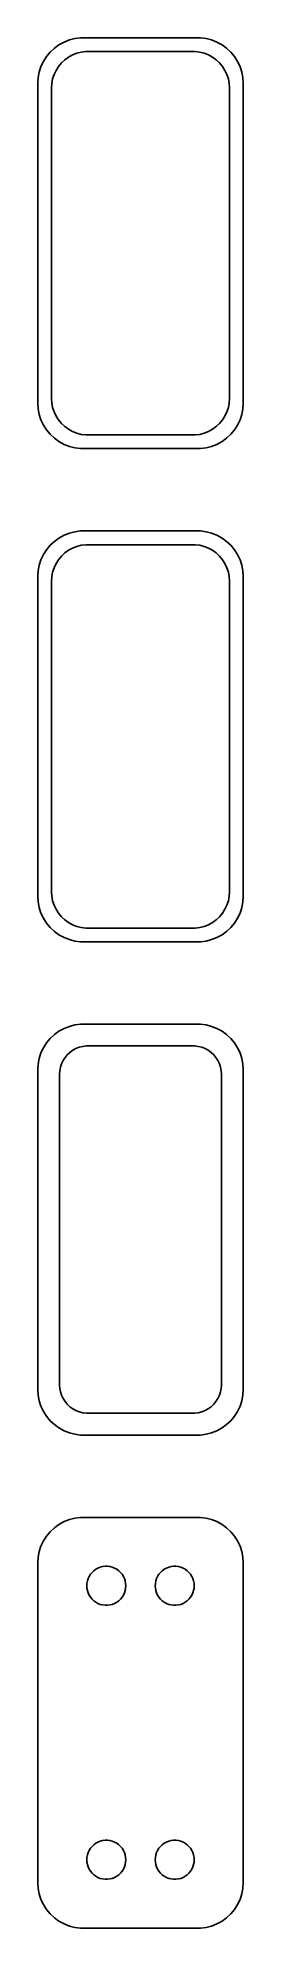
# Model space of a CAD drawing. Header units: metres. Extents: x -11 to 11, y 194 to 400.
import ezdxf

# ---------------------------------------------------------------- set-up
doc = ezdxf.new("R2010")
doc.units = ezdxf.units.M

msp = doc.modelspace()

# ---------------------------------------------------------------- linework, layer by layer
for p, q in [((-8.92912, 399.722), (-9.43712, 399.353)), ((-8.37889, 400.024), (-8.92912, 399.722)), ((-7.79507, 400.255), (-8.37889, 400.024)), ((-7.1869, 400.411), (-7.79507, 400.255)), ((-6.56395, 400.49), (-7.1869, 400.411)), ((6.56395, 400.49), (-6.56395, 400.49)), ((7.1869, 400.411), (6.56395, 400.49)), ((7.79507, 400.255), (7.1869, 400.411)), ((8.37889, 400.024), (7.79507, 400.255)), ((8.92912, 399.722), (8.37889, 400.024)), ((9.43712, 399.353), (8.92912, 399.722)), ((-10.6315, 397.909), (-10.8989, 397.341)), ((-10.2951, 398.439), (-10.6315, 397.909)), ((-9.89484, 398.923), (-10.2951, 398.439)), ((-9.43712, 399.353), (-9.89484, 398.923)), ((-8.98605, 397.351), (-8.66586, 397.738)), ((-8.66586, 397.738), (-8.29968, 398.082)), ((-8.29968, 398.082), (-7.8933, 398.377)), ((-7.8933, 398.377), (-7.45311, 398.619)), ((-7.45311, 398.619), (-6.98605, 398.804)), ((-6.98605, 398.804), (-6.49951, 398.929)), ((-6.49951, 398.929), (-6.00116, 398.992)), ((-6.00116, 398.992), (6.00116, 398.992)), ((6.00116, 398.992), (6.49951, 398.929)), ((6.49951, 398.929), (6.98605, 398.804)), ((6.98605, 398.804), (7.45311, 398.619)), ((7.45311, 398.619), (7.8933, 398.377)), ((7.8933, 398.377), (8.29968, 398.082)), ((8.29968, 398.082), (8.66586, 397.738)), ((8.66586, 397.738), (8.98605, 397.351)), ((9.89484, 398.923), (9.43712, 399.353)), ((10.2951, 398.439), (9.89484, 398.923)), ((10.6315, 397.909), (10.2951, 398.439)), ((10.8989, 397.341), (10.6315, 397.909)), ((-11.2106, 396.127), (-11.25, 395.5)), ((-11.25, 395.5), (-11.25, 360.5)), ((-11.0929, 396.743), (-11.2106, 396.127)), ((-10.8989, 397.341), (-11.0929, 396.743)), ((-9.75, 395), (-9.71844, 395.501)), ((-9.71844, 395.501), (-9.62433, 395.995)), ((-9.62433, 395.995), (-9.4691, 396.472)), ((-9.4691, 396.472), (-9.25522, 396.927)), ((-9.25522, 396.927), (-8.98605, 397.351)), ((8.98605, 397.351), (9.25522, 396.927)), ((9.25522, 396.927), (9.4691, 396.472)), ((9.4691, 396.472), (9.62433, 395.995)), ((9.62433, 395.995), (9.71844, 395.501)), ((9.71844, 395.501), (9.75, 395)), ((11.0929, 396.743), (10.8989, 397.341)), ((11.2106, 396.127), (11.0929, 396.743)), ((11.25, 395.5), (11.2106, 396.127)), ((11.25, 360.5), (11.25, 395.5)), ((-9.75, 361), (-9.75, 395)), ((9.75, 395), (9.75, 361)), ((-11.25, 360.5), (-11.2106, 359.873)), ((-9.71844, 360.499), (-9.75, 361)), ((-9.62433, 360.005), (-9.71844, 360.499)), ((9.71844, 360.499), (9.62433, 360.005)), ((9.75, 361), (9.71844, 360.499)), ((11.2106, 359.873), (11.25, 360.5)), ((-11.2106, 359.873), (-11.0929, 359.257)), ((-11.0929, 359.257), (-10.8989, 358.659)), ((-10.8989, 358.659), (-10.6315, 358.091)), ((-10.6315, 358.091), (-10.2951, 357.561)), ((-9.4691, 359.528), (-9.62433, 360.005)), ((-9.25522, 359.073), (-9.4691, 359.528)), ((-8.98605, 358.649), (-9.25522, 359.073)), ((-8.66586, 358.262), (-8.98605, 358.649)), ((-8.29968, 357.918), (-8.66586, 358.262)), ((8.66586, 358.262), (8.29968, 357.918)), ((8.98605, 358.649), (8.66586, 358.262)), ((9.25522, 359.073), (8.98605, 358.649)), ((9.4691, 359.528), (9.25522, 359.073)), ((9.62433, 360.005), (9.4691, 359.528)), ((10.2951, 357.561), (10.6315, 358.091)), ((10.6315, 358.091), (10.8989, 358.659)), ((10.8989, 358.659), (11.0929, 359.257)), ((11.0929, 359.257), (11.2106, 359.873)), ((-10.2951, 357.561), (-9.89484, 357.077)), ((-9.89484, 357.077), (-9.43712, 356.647)), ((-9.43712, 356.647), (-8.92912, 356.278)), ((-8.92912, 356.278), (-8.37889, 355.976)), ((-7.8933, 357.623), (-8.29968, 357.918)), ((-7.45311, 357.381), (-7.8933, 357.623)), ((-6.98605, 357.196), (-7.45311, 357.381)), ((-6.49951, 357.071), (-6.98605, 357.196)), ((-6.00116, 357.008), (-6.49951, 357.071)), ((6.00116, 357.008), (-6.00116, 357.008)), ((6.49951, 357.071), (6.00116, 357.008)), ((6.98605, 357.196), (6.49951, 357.071)), ((7.45311, 357.381), (6.98605, 357.196)), ((7.8933, 357.623), (7.45311, 357.381)), ((8.29968, 357.918), (7.8933, 357.623)), ((8.37889, 355.976), (8.92912, 356.278)), ((8.92912, 356.278), (9.43712, 356.647)), ((9.43712, 356.647), (9.89484, 357.077)), ((9.89484, 357.077), (10.2951, 357.561)), ((-8.37889, 355.976), (-7.79507, 355.745)), ((-7.79507, 355.745), (-7.1869, 355.589)), ((-7.1869, 355.589), (-6.56395, 355.51)), ((-6.56395, 355.51), (6.56395, 355.51)), ((6.56395, 355.51), (7.1869, 355.589)), ((7.1869, 355.589), (7.79507, 355.745)), ((7.79507, 355.745), (8.37889, 355.976)), ((-8.92912, 345.722), (-9.43712, 345.353)), ((-8.37889, 346.024), (-8.92912, 345.722)), ((-7.79507, 346.255), (-8.37889, 346.024)), ((-7.1869, 346.411), (-7.79507, 346.255)), ((-6.56395, 346.49), (-7.1869, 346.411)), ((6.56395, 346.49), (-6.56395, 346.49)), ((7.1869, 346.411), (6.56395, 346.49)), ((7.79507, 346.255), (7.1869, 346.411)), ((8.37889, 346.024), (7.79507, 346.255)), ((8.92912, 345.722), (8.37889, 346.024)), ((9.43712, 345.353), (8.92912, 345.722)), ((-10.6315, 343.909), (-10.8989, 343.341)), ((-10.2951, 344.439), (-10.6315, 343.909)), ((-9.89484, 344.923), (-10.2951, 344.439)), ((-9.43712, 345.353), (-9.89484, 344.923)), ((-8.98605, 343.351), (-8.66586, 343.738)), ((-8.66586, 343.738), (-8.29968, 344.082)), ((-8.29968, 344.082), (-7.8933, 344.377)), ((-7.8933, 344.377), (-7.45311, 344.619)), ((-7.45311, 344.619), (-6.98605, 344.804)), ((-6.98605, 344.804), (-6.49951, 344.929)), ((-6.49951, 344.929), (-6.00116, 344.992)), ((-6.00116, 344.992), (6.00116, 344.992)), ((6.00116, 344.992), (6.49951, 344.929)), ((6.49951, 344.929), (6.98605, 344.804)), ((6.98605, 344.804), (7.45311, 344.619)), ((7.45311, 344.619), (7.8933, 344.377)), ((7.8933, 344.377), (8.29968, 344.082)), ((8.29968, 344.082), (8.66586, 343.738)), ((8.66586, 343.738), (8.98605, 343.351)), ((9.89484, 344.923), (9.43712, 345.353)), ((10.2951, 344.439), (9.89484, 344.923)), ((10.6315, 343.909), (10.2951, 344.439)), ((10.8989, 343.341), (10.6315, 343.909)), ((-11.2106, 342.127), (-11.25, 341.5)), ((-11.0929, 342.743), (-11.2106, 342.127)), ((-10.8989, 343.341), (-11.0929, 342.743)), ((-9.71844, 341.501), (-9.62433, 341.995)), ((-9.62433, 341.995), (-9.4691, 342.472)), ((-9.4691, 342.472), (-9.25522, 342.927)), ((-9.25522, 342.927), (-8.98605, 343.351)), ((8.98605, 343.351), (9.25522, 342.927)), ((9.25522, 342.927), (9.4691, 342.472)), ((9.4691, 342.472), (9.62433, 341.995)), ((9.62433, 341.995), (9.71844, 341.501)), ((11.0929, 342.743), (10.8989, 343.341)), ((11.2106, 342.127), (11.0929, 342.743)), ((11.25, 341.5), (11.2106, 342.127)), ((-11.25, 341.5), (-11.25, 306.5)), ((-9.75, 341), (-9.71844, 341.501)), ((-9.75, 307), (-9.75, 341)), ((9.71844, 341.501), (9.75, 341)), ((9.75, 341), (9.75, 307)), ((11.25, 306.5), (11.25, 341.5)), ((-11.25, 306.5), (-11.2106, 305.873)), ((-9.71844, 306.499), (-9.75, 307)), ((-9.62433, 306.005), (-9.71844, 306.499)), ((9.71844, 306.499), (9.62433, 306.005)), ((9.75, 307), (9.71844, 306.499)), ((11.2106, 305.873), (11.25, 306.5)), ((-11.2106, 305.873), (-11.0929, 305.257)), ((-11.0929, 305.257), (-10.8989, 304.659)), ((-10.8989, 304.659), (-10.6315, 304.091)), ((-9.4691, 305.528), (-9.62433, 306.005)), ((-9.25522, 305.073), (-9.4691, 305.528)), ((-8.98605, 304.649), (-9.25522, 305.073)), ((-8.66586, 304.262), (-8.98605, 304.649)), ((-8.29968, 303.918), (-8.66586, 304.262)), ((8.66586, 304.262), (8.29968, 303.918)), ((8.98605, 304.649), (8.66586, 304.262)), ((9.25522, 305.073), (8.98605, 304.649)), ((9.4691, 305.528), (9.25522, 305.073)), ((9.62433, 306.005), (9.4691, 305.528)), ((10.6315, 304.091), (10.8989, 304.659)), ((10.8989, 304.659), (11.0929, 305.257)), ((11.0929, 305.257), (11.2106, 305.873)), ((-10.6315, 304.091), (-10.2951, 303.561)), ((-10.2951, 303.561), (-9.89484, 303.077)), ((-9.89484, 303.077), (-9.43712, 302.647)), ((-9.43712, 302.647), (-8.92912, 302.278)), ((-8.92912, 302.278), (-8.37889, 301.976)), ((-7.8933, 303.623), (-8.29968, 303.918)), ((-7.45311, 303.381), (-7.8933, 303.623)), ((-6.98605, 303.196), (-7.45311, 303.381)), ((-6.49951, 303.071), (-6.98605, 303.196)), ((-6.00116, 303.008), (-6.49951, 303.071)), ((6.00116, 303.008), (-6.00116, 303.008)), ((6.49951, 303.071), (6.00116, 303.008)), ((6.98605, 303.196), (6.49951, 303.071)), ((7.45311, 303.381), (6.98605, 303.196)), ((7.8933, 303.623), (7.45311, 303.381)), ((8.29968, 303.918), (7.8933, 303.623)), ((8.37889, 301.976), (8.92912, 302.278)), ((8.92912, 302.278), (9.43712, 302.647)), ((9.43712, 302.647), (9.89484, 303.077)), ((9.89484, 303.077), (10.2951, 303.561)), ((10.2951, 303.561), (10.6315, 304.091)), ((-8.37889, 301.976), (-7.79507, 301.745)), ((-7.79507, 301.745), (-7.1869, 301.589)), ((-7.1869, 301.589), (-6.56395, 301.51)), ((-6.56395, 301.51), (6.56395, 301.51)), ((6.56395, 301.51), (7.1869, 301.589)), ((7.1869, 301.589), (7.79507, 301.745)), ((7.79507, 301.745), (8.37889, 301.976)), ((-8.37889, 292.024), (-8.92912, 291.722)), ((-7.79507, 292.255), (-8.37889, 292.024)), ((-7.1869, 292.411), (-7.79507, 292.255)), ((-6.56395, 292.49), (-7.1869, 292.411)), ((6.56395, 292.49), (-6.56395, 292.49)), ((7.1869, 292.411), (6.56395, 292.49)), ((7.79507, 292.255), (7.1869, 292.411)), ((8.37889, 292.024), (7.79507, 292.255)), ((8.92912, 291.722), (8.37889, 292.024)), ((-10.6315, 289.909), (-10.8989, 289.341)), ((-10.2951, 290.439), (-10.6315, 289.909)), ((-9.89484, 290.923), (-10.2951, 290.439)), ((-9.43712, 291.353), (-9.89484, 290.923)), ((-8.92912, 291.722), (-9.43712, 291.353)), ((-7.41798, 289.628), (-7.07541, 289.817)), ((-7.07541, 289.817), (-6.71194, 289.961)), ((-6.71194, 289.961), (-6.3333, 290.058)), ((-6.3333, 290.058), (-5.94545, 290.107)), ((-5.94545, 290.107), (5.94545, 290.107)), ((5.94545, 290.107), (6.3333, 290.058)), ((6.3333, 290.058), (6.71194, 289.961)), ((6.71194, 289.961), (7.07541, 289.817)), ((7.07541, 289.817), (7.41798, 289.628)), ((9.43712, 291.353), (8.92912, 291.722)), ((9.89484, 290.923), (9.43712, 291.353)), ((10.2951, 290.439), (9.89484, 290.923)), ((10.6315, 289.909), (10.2951, 290.439)), ((10.8989, 289.341), (10.6315, 289.909)), ((-11.2106, 288.127), (-11.25, 287.5)), ((-11.0929, 288.743), (-11.2106, 288.127)), ((-10.8989, 289.341), (-11.0929, 288.743)), ((-8.83836, 287.39), (-8.76512, 287.774)), ((-8.76512, 287.774), (-8.64432, 288.146)), ((-8.64432, 288.146), (-8.47786, 288.5)), ((-8.47786, 288.5), (-8.2684, 288.83)), ((-8.2684, 288.83), (-8.01921, 289.131)), ((-8.01921, 289.131), (-7.73424, 289.399)), ((-7.73424, 289.399), (-7.41798, 289.628)), ((7.41798, 289.628), (7.73424, 289.399)), ((7.73424, 289.399), (8.01921, 289.131)), ((8.01921, 289.131), (8.2684, 288.83)), ((8.2684, 288.83), (8.47786, 288.5)), ((8.47786, 288.5), (8.64432, 288.146)), ((8.64432, 288.146), (8.76512, 287.774)), ((8.76512, 287.774), (8.83836, 287.39)), ((11.0929, 288.743), (10.8989, 289.341)), ((11.2106, 288.127), (11.0929, 288.743)), ((11.25, 287.5), (11.2106, 288.127)), ((-11.25, 287.5), (-11.25, 252.5)), ((-8.86292, 287), (-8.83836, 287.39)), ((-8.86292, 253), (-8.86292, 287)), ((8.83836, 287.39), (8.86292, 287)), ((8.86292, 287), (8.86292, 253)), ((11.25, 252.5), (11.25, 287.5)), ((-8.83836, 252.61), (-8.86292, 253)), ((-8.76512, 252.226), (-8.83836, 252.61)), ((8.83836, 252.61), (8.76512, 252.226)), ((8.86292, 253), (8.83836, 252.61)), ((-11.25, 252.5), (-11.2106, 251.873)), ((-11.2106, 251.873), (-11.0929, 251.257)), ((-11.0929, 251.257), (-10.8989, 250.659)), ((-10.8989, 250.659), (-10.6315, 250.091)), ((-8.64432, 251.854), (-8.76512, 252.226)), ((-8.47786, 251.5), (-8.64432, 251.854)), ((-8.2684, 251.17), (-8.47786, 251.5)), ((-8.01921, 250.869), (-8.2684, 251.17)), ((-7.73424, 250.601), (-8.01921, 250.869)), ((-7.41798, 250.372), (-7.73424, 250.601)), ((7.73424, 250.601), (7.41798, 250.372)), ((8.01921, 250.869), (7.73424, 250.601)), ((8.2684, 251.17), (8.01921, 250.869)), ((8.47786, 251.5), (8.2684, 251.17)), ((8.64432, 251.854), (8.47786, 251.5)), ((8.76512, 252.226), (8.64432, 251.854)), ((10.6315, 250.091), (10.8989, 250.659)), ((10.8989, 250.659), (11.0929, 251.257)), ((11.0929, 251.257), (11.2106, 251.873)), ((11.2106, 251.873), (11.25, 252.5)), ((-10.6315, 250.091), (-10.2951, 249.561)), ((-10.2951, 249.561), (-9.89484, 249.077)), ((-9.89484, 249.077), (-9.43712, 248.647)), ((-9.43712, 248.647), (-8.92912, 248.278)), ((-7.07541, 250.183), (-7.41798, 250.372)), ((-6.71194, 250.039), (-7.07541, 250.183)), ((-6.3333, 249.942), (-6.71194, 250.039)), ((-5.94545, 249.893), (-6.3333, 249.942)), ((5.94545, 249.893), (-5.94545, 249.893)), ((6.3333, 249.942), (5.94545, 249.893)), ((6.71194, 250.039), (6.3333, 249.942)), ((7.07541, 250.183), (6.71194, 250.039)), ((7.41798, 250.372), (7.07541, 250.183)), ((8.92912, 248.278), (9.43712, 248.647)), ((9.43712, 248.647), (9.89484, 249.077)), ((9.89484, 249.077), (10.2951, 249.561)), ((10.2951, 249.561), (10.6315, 250.091)), ((-8.92912, 248.278), (-8.37889, 247.976)), ((-8.37889, 247.976), (-7.79507, 247.745)), ((-7.79507, 247.745), (-7.1869, 247.589)), ((-7.1869, 247.589), (-6.56395, 247.51)), ((-6.56395, 247.51), (6.56395, 247.51)), ((6.56395, 247.51), (7.1869, 247.589)), ((7.1869, 247.589), (7.79507, 247.745)), ((7.79507, 247.745), (8.37889, 247.976)), ((8.37889, 247.976), (8.92912, 248.278)), ((-7.79507, 238.255), (-8.37889, 238.024)), ((-7.1869, 238.411), (-7.79507, 238.255)), ((-6.56395, 238.49), (-7.1869, 238.411)), ((6.56395, 238.49), (-6.56395, 238.49)), ((7.1869, 238.411), (6.56395, 238.49)), ((7.79507, 238.255), (7.1869, 238.411)), ((8.37889, 238.024), (7.79507, 238.255)), ((-10.2951, 236.439), (-10.6315, 235.909)), ((-9.89484, 236.923), (-10.2951, 236.439)), ((-9.43712, 237.353), (-9.89484, 236.923)), ((-8.92912, 237.722), (-9.43712, 237.353)), ((-8.37889, 238.024), (-8.92912, 237.722)), ((8.92912, 237.722), (8.37889, 238.024)), ((9.43712, 237.353), (8.92912, 237.722)), ((9.89484, 236.923), (9.43712, 237.353)), ((10.2951, 236.439), (9.89484, 236.923)), ((10.6315, 235.909), (10.2951, 236.439)), ((-11.2106, 234.127), (-11.25, 233.5)), ((-11.0929, 234.743), (-11.2106, 234.127)), ((-10.8989, 235.341), (-11.0929, 234.743)), ((-10.6315, 235.909), (-10.8989, 235.341)), ((10.8989, 235.341), (10.6315, 235.909)), ((11.0929, 234.743), (10.8989, 235.341)), ((11.2106, 234.127), (11.0929, 234.743)), ((11.25, 233.5), (11.2106, 234.127)), ((-11.25, 233.5), (-11.25, 198.5)), ((-5.73534, 231.786), (-5.62117, 232.029)), ((-5.62117, 232.029), (-5.47748, 232.255)), ((-5.47748, 232.255), (-5.30655, 232.462)), ((-5.30655, 232.462), (-5.11108, 232.645)), ((-5.11108, 232.645), (-4.89413, 232.803)), ((-4.89413, 232.803), (-4.65915, 232.932)), ((-4.65915, 232.932), (-4.40984, 233.031)), ((-4.40984, 233.031), (-4.1501, 233.097)), ((-4.1501, 233.097), (-3.88406, 233.131)), ((-3.88406, 233.131), (-3.61592, 233.131)), ((-3.61592, 233.131), (-3.34988, 233.097)), ((-3.34988, 233.097), (-3.09015, 233.031)), ((-3.09015, 233.031), (-2.84084, 232.932)), ((-2.84084, 232.932), (-2.60585, 232.803)), ((-2.60585, 232.803), (-2.3889, 232.645)), ((-2.3889, 232.645), (-2.19344, 232.462)), ((-2.19344, 232.462), (-2.02251, 232.255)), ((-2.02251, 232.255), (-1.87881, 232.029)), ((-1.87881, 232.029), (-1.76465, 231.786)), ((1.76465, 231.786), (1.87881, 232.029)), ((1.87881, 232.029), (2.02251, 232.255)), ((2.02251, 232.255), (2.19344, 232.462)), ((2.19344, 232.462), (2.3889, 232.645)), ((2.3889, 232.645), (2.60585, 232.803)), ((2.60585, 232.803), (2.84084, 232.932)), ((2.84084, 232.932), (3.09015, 233.031)), ((3.09015, 233.031), (3.34988, 233.097)), ((3.34988, 233.097), (3.61592, 233.131)), ((3.61592, 233.131), (3.88406, 233.131)), ((3.88406, 233.131), (4.1501, 233.097)), ((4.1501, 233.097), (4.40984, 233.031)), ((4.40984, 233.031), (4.65915, 232.932)), ((4.65915, 232.932), (4.89413, 232.803)), ((4.89413, 232.803), (5.11108, 232.645)), ((5.11108, 232.645), (5.30655, 232.462)), ((5.30655, 232.462), (5.47748, 232.255)), ((5.47748, 232.255), (5.62117, 232.029)), ((5.62117, 232.029), (5.73534, 231.786)), ((11.25, 198.5), (11.25, 233.5)), ((-5.88528, 231), (-5.86845, 231.268)), ((-5.86845, 230.732), (-5.88528, 231)), ((-5.86845, 231.268), (-5.81821, 231.531)), ((-5.81821, 230.469), (-5.86845, 230.732)), ((-5.81821, 231.531), (-5.73534, 231.786)), ((-5.73534, 230.214), (-5.81821, 230.469)), ((-5.62117, 229.971), (-5.73534, 230.214)), ((-5.47748, 229.745), (-5.62117, 229.971)), ((-1.87881, 229.971), (-2.02251, 229.745)), ((-1.76465, 230.214), (-1.87881, 229.971)), ((-1.76465, 231.786), (-1.68178, 231.531)), ((-1.68178, 230.469), (-1.76465, 230.214)), ((-1.68178, 231.531), (-1.63153, 231.268)), ((-1.63153, 230.732), (-1.68178, 230.469)), ((-1.63153, 231.268), (-1.6147, 231)), ((-1.6147, 231), (-1.63153, 230.732)), ((1.6147, 231), (1.63153, 231.268)), ((1.63153, 230.732), (1.6147, 231)), ((1.63153, 231.268), (1.68178, 231.531)), ((1.68178, 230.469), (1.63153, 230.732)), ((1.68178, 231.531), (1.76465, 231.786)), ((1.76465, 230.214), (1.68178, 230.469)), ((1.87881, 229.971), (1.76465, 230.214)), ((2.02251, 229.745), (1.87881, 229.971)), ((5.62117, 229.971), (5.47748, 229.745)), ((5.73534, 230.214), (5.62117, 229.971)), ((5.73534, 231.786), (5.81821, 231.531)), ((5.81821, 230.469), (5.73534, 230.214)), ((5.81821, 231.531), (5.86845, 231.268)), ((5.86845, 230.732), (5.81821, 230.469)), ((5.86845, 231.268), (5.88528, 231)), ((5.88528, 231), (5.86845, 230.732)), ((-5.30655, 229.538), (-5.47748, 229.745)), ((-5.11108, 229.355), (-5.30655, 229.538)), ((-4.89413, 229.197), (-5.11108, 229.355)), ((-4.65915, 229.068), (-4.89413, 229.197)), ((-4.40984, 228.969), (-4.65915, 229.068)), ((-4.1501, 228.903), (-4.40984, 228.969)), ((-3.88406, 228.869), (-4.1501, 228.903)), ((-3.61592, 228.869), (-3.88406, 228.869)), ((-3.34988, 228.903), (-3.61592, 228.869)), ((-3.09015, 228.969), (-3.34988, 228.903)), ((-2.84084, 229.068), (-3.09015, 228.969)), ((-2.60585, 229.197), (-2.84084, 229.068)), ((-2.3889, 229.355), (-2.60585, 229.197)), ((-2.19344, 229.538), (-2.3889, 229.355)), ((-2.02251, 229.745), (-2.19344, 229.538)), ((2.19344, 229.538), (2.02251, 229.745)), ((2.3889, 229.355), (2.19344, 229.538)), ((2.60585, 229.197), (2.3889, 229.355)), ((2.84084, 229.068), (2.60585, 229.197)), ((3.09015, 228.969), (2.84084, 229.068)), ((3.34988, 228.903), (3.09015, 228.969)), ((3.61592, 228.869), (3.34988, 228.903)), ((3.88406, 228.869), (3.61592, 228.869)), ((4.1501, 228.903), (3.88406, 228.869)), ((4.40984, 228.969), (4.1501, 228.903)), ((4.65915, 229.068), (4.40984, 228.969)), ((4.89413, 229.197), (4.65915, 229.068)), ((5.11108, 229.355), (4.89413, 229.197)), ((5.30655, 229.538), (5.11108, 229.355)), ((5.47748, 229.745), (5.30655, 229.538)), ((-4.89413, 202.803), (-4.65915, 202.932)), ((-4.65915, 202.932), (-4.40984, 203.031)), ((-4.40984, 203.031), (-4.1501, 203.097)), ((-4.1501, 203.097), (-3.88406, 203.131)), ((-3.88406, 203.131), (-3.61592, 203.131)), ((-3.61592, 203.131), (-3.34988, 203.097)), ((-3.34988, 203.097), (-3.09015, 203.031)), ((-3.09015, 203.031), (-2.84084, 202.932)), ((-2.84084, 202.932), (-2.60585, 202.803)), ((2.60585, 202.803), (2.84084, 202.932)), ((2.84084, 202.932), (3.09015, 203.031)), ((3.09015, 203.031), (3.34988, 203.097)), ((3.34988, 203.097), (3.61592, 203.131)), ((3.61592, 203.131), (3.88406, 203.131)), ((3.88406, 203.131), (4.1501, 203.097)), ((4.1501, 203.097), (4.40984, 203.031)), ((4.40984, 203.031), (4.65915, 202.932)), ((4.65915, 202.932), (4.89413, 202.803)), ((-5.88528, 201), (-5.86845, 201.268)), ((-5.86845, 200.732), (-5.88528, 201)), ((-5.86845, 201.268), (-5.81821, 201.531)), ((-5.81821, 201.531), (-5.73534, 201.786)), ((-5.73534, 201.786), (-5.62117, 202.029)), ((-5.62117, 202.029), (-5.47748, 202.255)), ((-5.47748, 202.255), (-5.30655, 202.462)), ((-5.30655, 202.462), (-5.11108, 202.645)), ((-5.11108, 202.645), (-4.89413, 202.803)), ((-2.60585, 202.803), (-2.3889, 202.645)), ((-2.3889, 202.645), (-2.19344, 202.462)), ((-2.19344, 202.462), (-2.02251, 202.255)), ((-2.02251, 202.255), (-1.87881, 202.029)), ((-1.87881, 202.029), (-1.76465, 201.786)), ((-1.76465, 201.786), (-1.68178, 201.531)), ((-1.68178, 201.531), (-1.63153, 201.268)), ((-1.63153, 201.268), (-1.6147, 201)), ((-1.6147, 201), (-1.63153, 200.732)), ((1.6147, 201), (1.63153, 201.268)), ((1.63153, 200.732), (1.6147, 201)), ((1.63153, 201.268), (1.68178, 201.531)), ((1.68178, 201.531), (1.76465, 201.786)), ((1.76465, 201.786), (1.87881, 202.029)), ((1.87881, 202.029), (2.02251, 202.255)), ((2.02251, 202.255), (2.19344, 202.462)), ((2.19344, 202.462), (2.3889, 202.645)), ((2.3889, 202.645), (2.60585, 202.803)), ((4.89413, 202.803), (5.11108, 202.645)), ((5.11108, 202.645), (5.30655, 202.462)), ((5.30655, 202.462), (5.47748, 202.255)), ((5.47748, 202.255), (5.62117, 202.029)), ((5.62117, 202.029), (5.73534, 201.786)), ((5.73534, 201.786), (5.81821, 201.531)), ((5.81821, 201.531), (5.86845, 201.268)), ((5.86845, 201.268), (5.88528, 201)), ((5.88528, 201), (5.86845, 200.732)), ((-5.81821, 200.469), (-5.86845, 200.732)), ((-5.73534, 200.214), (-5.81821, 200.469)), ((-5.62117, 199.971), (-5.73534, 200.214)), ((-5.47748, 199.745), (-5.62117, 199.971)), ((-5.30655, 199.538), (-5.47748, 199.745)), ((-5.11108, 199.355), (-5.30655, 199.538)), ((-4.89413, 199.197), (-5.11108, 199.355)), ((-4.65915, 199.068), (-4.89413, 199.197)), ((-4.40984, 198.969), (-4.65915, 199.068)), ((-4.1501, 198.903), (-4.40984, 198.969)), ((-3.88406, 198.869), (-4.1501, 198.903)), ((-3.61592, 198.869), (-3.88406, 198.869)), ((-3.34988, 198.903), (-3.61592, 198.869)), ((-3.09015, 198.969), (-3.34988, 198.903)), ((-2.84084, 199.068), (-3.09015, 198.969)), ((-2.60585, 199.197), (-2.84084, 199.068)), ((-2.3889, 199.355), (-2.60585, 199.197)), ((-2.19344, 199.538), (-2.3889, 199.355)), ((-2.02251, 199.745), (-2.19344, 199.538)), ((-1.87881, 199.971), (-2.02251, 199.745)), ((-1.76465, 200.214), (-1.87881, 199.971)), ((-1.68178, 200.469), (-1.76465, 200.214)), ((-1.63153, 200.732), (-1.68178, 200.469)), ((1.68178, 200.469), (1.63153, 200.732)), ((1.76465, 200.214), (1.68178, 200.469)), ((1.87881, 199.971), (1.76465, 200.214)), ((2.02251, 199.745), (1.87881, 199.971)), ((2.19344, 199.538), (2.02251, 199.745)), ((2.3889, 199.355), (2.19344, 199.538)), ((2.60585, 199.197), (2.3889, 199.355)), ((2.84084, 199.068), (2.60585, 199.197)), ((3.09015, 198.969), (2.84084, 199.068)), ((3.34988, 198.903), (3.09015, 198.969)), ((3.61592, 198.869), (3.34988, 198.903)), ((3.88406, 198.869), (3.61592, 198.869)), ((4.1501, 198.903), (3.88406, 198.869)), ((4.40984, 198.969), (4.1501, 198.903)), ((4.65915, 199.068), (4.40984, 198.969)), ((4.89413, 199.197), (4.65915, 199.068)), ((5.11108, 199.355), (4.89413, 199.197)), ((5.30655, 199.538), (5.11108, 199.355)), ((5.47748, 199.745), (5.30655, 199.538)), ((5.62117, 199.971), (5.47748, 199.745)), ((5.73534, 200.214), (5.62117, 199.971)), ((5.81821, 200.469), (5.73534, 200.214)), ((5.86845, 200.732), (5.81821, 200.469)), ((-11.25, 198.5), (-11.2106, 197.873)), ((-11.2106, 197.873), (-11.0929, 197.257)), ((-11.0929, 197.257), (-10.8989, 196.659)), ((-10.8989, 196.659), (-10.6315, 196.091)), ((10.6315, 196.091), (10.8989, 196.659)), ((10.8989, 196.659), (11.0929, 197.257)), ((11.0929, 197.257), (11.2106, 197.873)), ((11.2106, 197.873), (11.25, 198.5)), ((-10.6315, 196.091), (-10.2951, 195.561)), ((-10.2951, 195.561), (-9.89484, 195.077)), ((-9.89484, 195.077), (-9.43712, 194.647)), ((-9.43712, 194.647), (-8.92912, 194.278)), ((8.92912, 194.278), (9.43712, 194.647)), ((9.43712, 194.647), (9.89484, 195.077)), ((9.89484, 195.077), (10.2951, 195.561)), ((10.2951, 195.561), (10.6315, 196.091)), ((-8.92912, 194.278), (-8.37889, 193.976)), ((-8.37889, 193.976), (-7.79507, 193.745)), ((-7.79507, 193.745), (-7.1869, 193.589)), ((-7.1869, 193.589), (-6.56395, 193.51)), ((-6.56395, 193.51), (6.56395, 193.51)), ((6.56395, 193.51), (7.1869, 193.589)), ((7.1869, 193.589), (7.79507, 193.745)), ((7.79507, 193.745), (8.37889, 193.976)), ((8.37889, 193.976), (8.92912, 194.278))]:
    msp.add_line(p, q)

doc.saveas('drawing.dxf')
